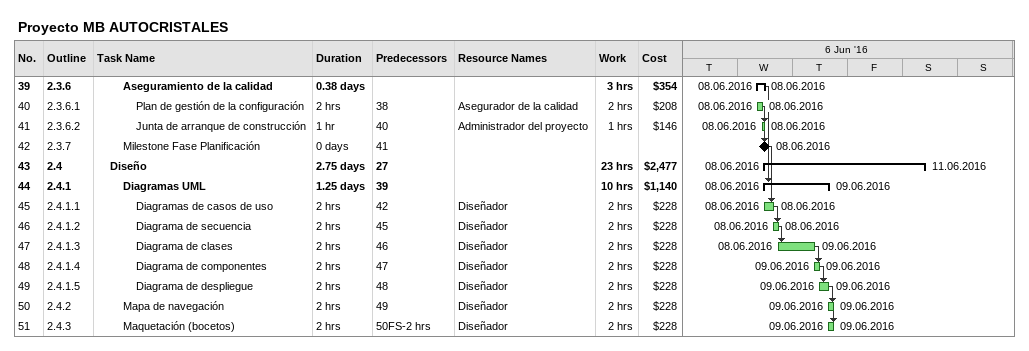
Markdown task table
Proyecto MB AUTOCRISTALES

| ID | WBS | Task | Duration | Start | Finish | Predecessors | Resources | Work (h) | Cost ($) |
|---|---|---|---|---|---|---|---|---|---|
| 39 | 2.3.6 | **Aseguramiento de la calidad** | 0.38d | 2016-06-08 | 2016-06-08 |  |  | 3 | 354 |
| 40 | 2.3.6.1 | Plan de gestión de la configuración | 2h | 2016-06-08 | 2016-06-08 | 38 | Asegurador de la calidad | 2 | 208 |
| 41 | 2.3.6.2 | Junta de arranque de construcción | 1h | 2016-06-08 | 2016-06-08 | 40 | Administrador del proyecto | 1 | 146 |
| 42 | 2.3.7 | Milestone Fase Planificación | 0d | 2016-06-08 | 2016-06-08 | 41 |  |  |  |
| 43 | 2.4 | **Diseño** | 2.75d | 2016-06-08 | 2016-06-11 | 27 |  | 23 | 2477 |
| 44 | 2.4.1 | **Diagramas UML** | 1.25d | 2016-06-08 | 2016-06-09 | 39 |  | 10 | 1140 |
| 45 | 2.4.1.1 | Diagramas de casos de uso | 2h | 2016-06-08 | 2016-06-08 | 42 | Diseñador | 2 | 228 |
| 46 | 2.4.1.2 | Diagrama de secuencia | 2h | 2016-06-08 | 2016-06-08 | 45 | Diseñador | 2 | 228 |
| 47 | 2.4.1.3 | Diagrama de clases | 2h | 2016-06-08 | 2016-06-09 | 46 | Diseñador | 2 | 228 |
| 48 | 2.4.1.4 | Diagrama de componentes | 2h | 2016-06-09 | 2016-06-09 | 47 | Diseñador | 2 | 228 |
| 49 | 2.4.1.5 | Diagrama de despliegue | 2h | 2016-06-09 | 2016-06-09 | 48 | Diseñador | 2 | 228 |
| 50 | 2.4.2 | Mapa de navegación | 2h | 2016-06-09 | 2016-06-09 | 49 | Diseñador | 2 | 228 |
| 51 | 2.4.3 | Maquetación (bocetos) | 2h | 2016-06-09 | 2016-06-09 | 50FS-2h | Diseñador | 2 | 228 |
